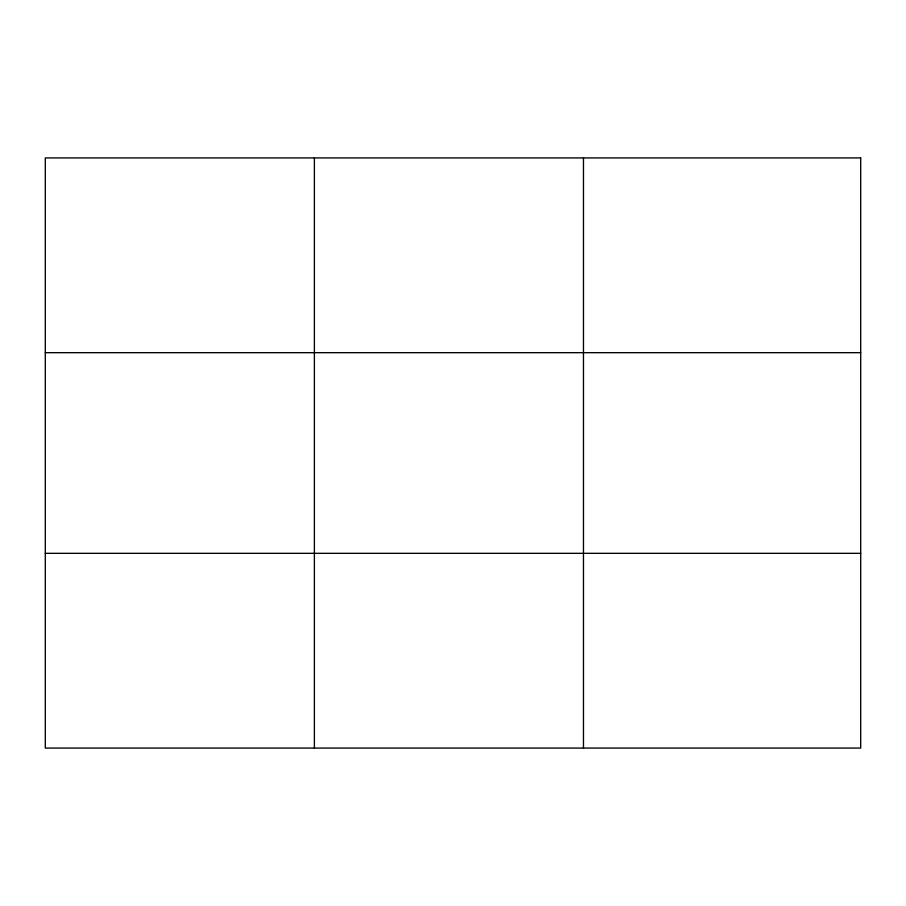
<?xml version="1.0" encoding="UTF-8"?>
<svg xmlns="http://www.w3.org/2000/svg" width="906" height="906" viewBox="0 0 906 906"><rect width="100%" height="100%" fill="white"/><g stroke="black" fill="none" stroke-linecap="round" stroke-linejoin="round"><path stroke-width="1.36" d="M314.382 157.927L314.382 748.073M583.464 157.927L583.464 748.073M45.3 352.672L860.7 352.672M45.3 553.328L860.7 553.328M860.7 157.927L860.7 748.073L45.3 748.073L45.3 157.927L860.7 157.927"/></g></svg>
